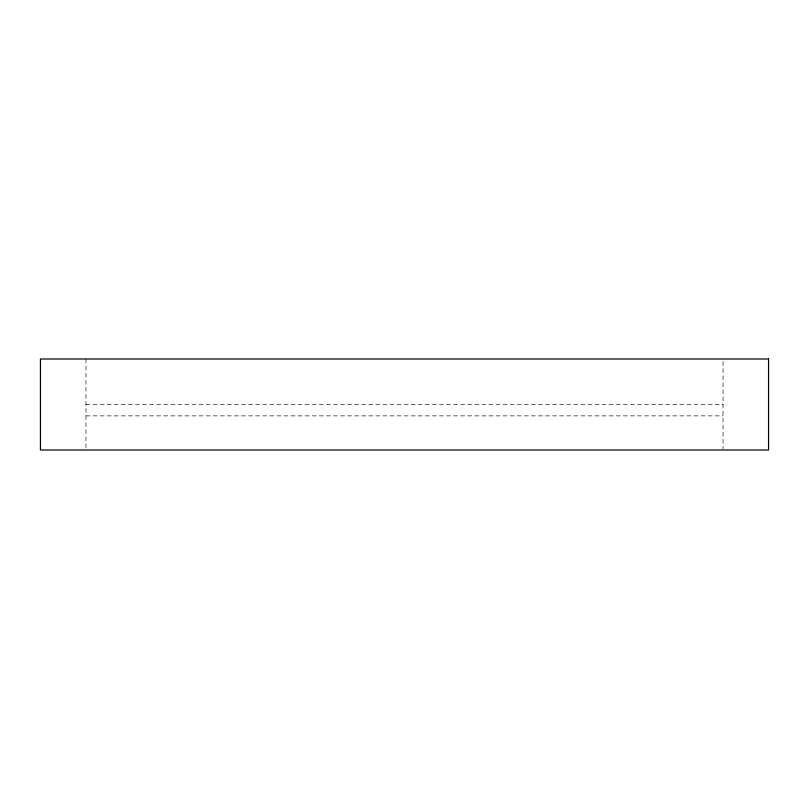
<?xml version="1.0" encoding="UTF-8"?>
<svg xmlns="http://www.w3.org/2000/svg" width="809" height="809" viewBox="0 0 809 809"><rect width="100%" height="100%" fill="white"/><g stroke="black" fill="none" stroke-linecap="round" stroke-linejoin="round"><path stroke-width="0.61" stroke-dasharray="4.04 3.03" d="M85.956 404.5L723.044 404.5M85.956 415.877L723.044 415.877M723.044 361.522L723.044 448.742M85.956 358.994L85.956 448.742"/><path stroke-width="1.21" d="M768.55 358.994L40.45 358.994L40.45 450.006L768.55 450.006L768.55 358.994"/></g></svg>
